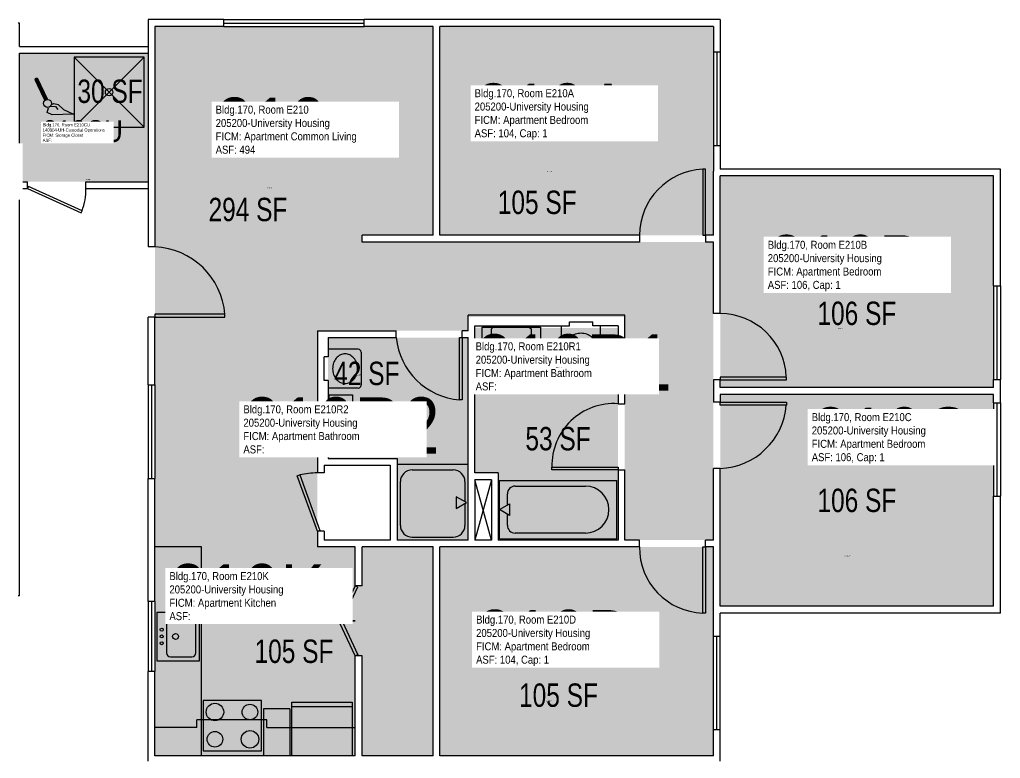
# Model space of a CAD drawing. Header units: inches. Extents: x -323 to 1242, y -1298 to 1967.
# Drawn here: x 438 to 942, y 1445 to 1825 of the extents above; entities that cross this region are included whole.
import ezdxf
from ezdxf.enums import TextEntityAlignment as Align

# ---------------------------------------------------------------- set-up
doc = ezdxf.new("R2010")
doc.units = ezdxf.units.IN
doc.header["$LTSCALE"] = 10
doc.header["$MEASUREMENT"] = 0
doc.layers.get('0').update_dxf_attribs({"linetype": 'CONTINUOUS'})
for name, color, linetype in [('A-DOOR', 2, 'CONTINUOUS'), ('A-FLOR', 3, 'CONTINUOUS'), ('A-GLAZ', 1, 'CONTINUOUS'), ('A-IDEN-ICON', 4, 'CONTINUOUS'), ('A-IDEN-RNUM', 7, 'CONTINUOUS'), ('A-IDEN-SNUM', 4, 'CONTINUOUS'), ('A-IDEN-VNUM', 4, 'CONTINUOUS'), ('A-WALL', 5, 'CONTINUOUS'), ('AREA-TEXT', 3, 'CONTINUOUS'), ('P-SANR-FIXT', 2, 'CONTINUOUS'), ('Rooms-Category-Color', 7, 'CONTINUOUS'), ('Rooms-College-Color', 7, 'CONTINUOUS'), ('Rooms-Department-Color', 7, 'CONTINUOUS'), ('Rooms-Division-Color', 7, 'CONTINUOUS'), ('Rooms-Information', 7, 'CONTINUOUS')]:
    doc.layers.add(name, color=color, linetype=linetype)
doc.styles.add('CP_AREA', font='arial.ttf', dxfattribs={"height": 15})
doc.styles.add('CP_ROOMSNUMBER', font='arial.ttf', dxfattribs={"height": 1})
doc.styles.add('CP_ROOMVNUMBER', font='arial.ttf', dxfattribs={"width": 0.85, "height": 0.075})

# ---------------------------------------------------------------- blocks, each defined once
blk = doc.blocks.new('CPCUST')
at = {"color": 0, "linetype": 'ByBlock'}
for p, q in [((0.0297, -0.0341), (0.0376, -0.0302)), ((0.0376, -0.0302), (0.0533, -0.0324)), ((0.0533, -0.0324), (0.0745, -0.0479)), ((0.0171, -0.0639), (0.02, -0.0466)), ((0.0358, -0.0705), (0.0171, -0.0639)), ((0.0262, -0.0408), (0.0446, -0.0406)), ((0.1117, -0.0625), (0.0358, -0.0705)), ((0.0446, -0.0406), (0.0543, -0.0505)), ((0.0745, -0.0479), (0.1117, -0.0625))]:
    blk.add_line(p, q, dxfattribs=at)
at = {"color": 0, "linetype": 'ByBlock', "const_width": 0.0075}
blk.add_lwpolyline([(-0.0332, 0.0481, 1), (-0.0268, 0.0519, 1)], format="xyb", close=True, dxfattribs=at)
at = {"color": 0, "linetype": 'ByBlock', "const_width": 0.015}
blk.add_lwpolyline([(-0.03, 0.05), (0.01, -0.0193)], dxfattribs=at)
at = {"color": 0, "linetype": 'ByBlock'}
blk.add_circle((0.0158, -0.0313), 0.0141, dxfattribs=at)

msp = doc.modelspace()

# ---------------------------------------------------------------- hatches: boundary and pattern name
at = {"layer": 'Rooms-Category-Color', "true_color": 0x728ef3}
for points in [[(794.53, 1557.5), (794.53, 1710.5), (614.03, 1710.5), (614.03, 1714), (650.53, 1714), (650.52, 1821.25), (507.53, 1821.25), (507.53, 1554), (591.03, 1554), (591.03, 1665), (668.53, 1665), (668.53, 1672), (749.02, 1672), (749.03, 1557.5)], [(654.03, 1714), (654.03, 1821.25), (794.53, 1821.25), (794.53, 1714)], [(504.03, 1741.49), (438.04, 1741.49), (438.04, 1807.49), (504.03, 1807.49)], [(798.03, 1744.5), (798.03, 1635.75), (938.53, 1635.75), (938.53, 1744.5)], [(745.53, 1557.5), (745.53, 1666.38), (672.02, 1666.5), (672.03, 1592), (684.03, 1592), (684.03, 1557.5)], [(668.53, 1557.5), (668.53, 1661.5), (596.53, 1661.5), (596.53, 1599.37), (632.03, 1599.37), (632.03, 1557.5)], [(798.03, 1632.25), (798.03, 1523.5), (938.53, 1523.5), (938.53, 1632.25)], [(650.53, 1446.75), (650.52, 1554), (614.03, 1554), (614.03, 1534), (610.53, 1534), (610.53, 1554), (507.53, 1554), (507.53, 1446.75), (610.52, 1446.75), (610.52, 1498), (614.03, 1498), (614.03, 1446.75)], [(794.53, 1554), (794.53, 1446.75), (654.03, 1446.75), (654.03, 1554)]]:
    msp.add_hatch(color=171, dxfattribs=at).paths.add_polyline_path(points)
at = {"layer": 'Rooms-College-Color', "true_color": 0xadadad}
for points in [[(794.53, 1557.5), (794.53, 1710.5), (614.03, 1710.5), (614.03, 1714), (650.53, 1714), (650.52, 1821.25), (507.53, 1821.25), (507.53, 1554), (591.03, 1554), (591.03, 1665), (668.53, 1665), (668.53, 1672), (749.02, 1672), (749.03, 1557.5)], [(654.03, 1714), (654.03, 1821.25), (794.53, 1821.25), (794.53, 1714)], [(504.03, 1741.49), (438.04, 1741.49), (438.04, 1807.49), (504.03, 1807.49)], [(798.03, 1744.5), (798.03, 1635.75), (938.53, 1635.75), (938.53, 1744.5)], [(745.53, 1557.5), (745.53, 1666.38), (672.02, 1666.5), (672.03, 1592), (684.03, 1592), (684.03, 1557.5)], [(668.53, 1557.5), (668.53, 1661.5), (596.53, 1661.5), (596.53, 1599.37), (632.03, 1599.37), (632.03, 1557.5)], [(798.03, 1632.25), (798.03, 1523.5), (938.53, 1523.5), (938.53, 1632.25)], [(650.53, 1446.75), (650.52, 1554), (614.03, 1554), (614.03, 1534), (610.53, 1534), (610.53, 1554), (507.53, 1554), (507.53, 1446.75), (610.52, 1446.75), (610.52, 1498), (614.03, 1498), (614.03, 1446.75)], [(794.53, 1554), (794.53, 1446.75), (654.03, 1446.75), (654.03, 1554)]]:
    msp.add_hatch(color=253, dxfattribs=at).paths.add_polyline_path(points)
at = {"layer": 'Rooms-Department-Color', "true_color": 0x604aed}
for points in [[(794.53, 1557.5), (794.53, 1710.5), (614.03, 1710.5), (614.03, 1714), (650.53, 1714), (650.52, 1821.25), (507.53, 1821.25), (507.53, 1554), (591.03, 1554), (591.03, 1665), (668.53, 1665), (668.53, 1672), (749.02, 1672), (749.03, 1557.5)], [(654.03, 1714), (654.03, 1821.25), (794.53, 1821.25), (794.53, 1714)], [(504.03, 1741.49), (438.04, 1741.49), (438.04, 1807.49), (504.03, 1807.49)], [(798.03, 1744.5), (798.03, 1635.75), (938.53, 1635.75), (938.53, 1744.5)], [(745.53, 1557.5), (745.53, 1666.38), (672.02, 1666.5), (672.03, 1592), (684.03, 1592), (684.03, 1557.5)], [(668.53, 1557.5), (668.53, 1661.5), (596.53, 1661.5), (596.53, 1599.37), (632.03, 1599.37), (632.03, 1557.5)], [(798.03, 1632.25), (798.03, 1523.5), (938.53, 1523.5), (938.53, 1632.25)], [(650.53, 1446.75), (650.52, 1554), (614.03, 1554), (614.03, 1534), (610.53, 1534), (610.53, 1554), (507.53, 1554), (507.53, 1446.75), (610.52, 1446.75), (610.52, 1498), (614.03, 1498), (614.03, 1446.75)], [(794.53, 1554), (794.53, 1446.75), (654.03, 1446.75), (654.03, 1554)]]:
    msp.add_hatch(color=173, dxfattribs=at).paths.add_polyline_path(points)
at = {"layer": 'Rooms-Division-Color', "true_color": 0x604aed}
for points in [[(794.53, 1557.5), (794.53, 1710.5), (614.03, 1710.5), (614.03, 1714), (650.53, 1714), (650.52, 1821.25), (507.53, 1821.25), (507.53, 1554), (591.03, 1554), (591.03, 1665), (668.53, 1665), (668.53, 1672), (749.02, 1672), (749.03, 1557.5)], [(654.03, 1714), (654.03, 1821.25), (794.53, 1821.25), (794.53, 1714)], [(504.03, 1741.49), (438.04, 1741.49), (438.04, 1807.49), (504.03, 1807.49)], [(798.03, 1744.5), (798.03, 1635.75), (938.53, 1635.75), (938.53, 1744.5)], [(745.53, 1557.5), (745.53, 1666.38), (672.02, 1666.5), (672.03, 1592), (684.03, 1592), (684.03, 1557.5)], [(668.53, 1557.5), (668.53, 1661.5), (596.53, 1661.5), (596.53, 1599.37), (632.03, 1599.37), (632.03, 1557.5)], [(798.03, 1632.25), (798.03, 1523.5), (938.53, 1523.5), (938.53, 1632.25)], [(650.53, 1446.75), (650.52, 1554), (614.03, 1554), (614.03, 1534), (610.53, 1534), (610.53, 1554), (507.53, 1554), (507.53, 1446.75), (610.52, 1446.75), (610.52, 1498), (614.03, 1498), (614.03, 1446.75)], [(794.53, 1554), (794.53, 1446.75), (654.03, 1446.75), (654.03, 1554)]]:
    msp.add_hatch(color=173, dxfattribs=at).paths.add_polyline_path(points)

# ---------------------------------------------------------------- linework, layer by layer
at = {"layer": 'A-DOOR'}
for p, q in [((789.11, 1748), (789.11, 1714)), ((790.53, 1748), (789.11, 1748)), ((790.53, 1714), (790.53, 1748)), ((442.56, 1739.13), (442.03, 1737.99)), ((470.09, 1726.6), (442.56, 1739.13)), ((442.03, 1737.99), (469.57, 1725.46)), ((469.57, 1725.46), (470.09, 1726.6)), ((789.11, 1714), (790.53, 1714)), ((543.53, 1673.42), (507.53, 1673.42)), ((507.53, 1673.42), (507.53, 1672)), ((543.53, 1672), (543.53, 1673.42)), ((507.53, 1672), (543.53, 1672)), ((664.11, 1629.5), (664.11, 1661.5)), ((664.11, 1661.5), (665.53, 1661.5)), ((665.53, 1661.5), (665.53, 1629.5)), ((832.03, 1641.17), (798.03, 1641.17)), ((798.03, 1641.17), (798.03, 1639.75)), ((798.03, 1639.75), (832.03, 1639.75)), ((832.03, 1639.75), (832.03, 1641.17)), ((665.53, 1629.5), (664.11, 1629.5)), ((798.03, 1628.25), (832.03, 1628.25)), ((798.03, 1626.83), (798.03, 1628.25)), ((832.03, 1628.25), (832.03, 1626.83)), ((832.03, 1626.83), (798.03, 1626.83)), ((711.53, 1594.92), (745.53, 1594.92)), ((711.53, 1593.5), (711.53, 1594.92)), ((745.53, 1593.5), (711.53, 1593.5)), ((745.53, 1594.92), (745.53, 1593.5)), ((580.73, 1590.48), (582.05, 1590.96)), ((591.03, 1562), (580.73, 1590.48)), ((582.05, 1590.96), (592.35, 1562.48)), ((592.35, 1562.48), (591.03, 1562)), ((789.11, 1520), (789.11, 1554)), ((789.11, 1554), (790.53, 1554)), ((790.53, 1554), (790.53, 1520)), ((610.53, 1534), (602.65, 1517.15)), ((603.93, 1516.55), (611.81, 1533.4)), ((611.81, 1533.4), (610.53, 1534)), ((602.65, 1517.15), (603.93, 1516.55)), ((790.53, 1520), (789.11, 1520)), ((602.65, 1514.85), (603.93, 1515.45)), ((610.53, 1498), (602.65, 1514.85)), ((603.93, 1515.45), (611.81, 1498.6)), ((611.81, 1498.6), (610.53, 1498))]:
    msp.add_line(p, q, dxfattribs=at)
for centre, radius, start, end in [((790.91, 1713.66), 34.38, 92.9962, 179.4415), ((442.96, 1737.1), 29.09, 338.8508, 1.7521), ((506.05, 1670.43), 37.6, 4.5519, 87.7477), ((798.07, 1639.77), 33.98, 2.3551, 90.0827), ((666.91, 1664.94), 35.55, 185.5522, 265.4828), ((743.4, 1595.69), 31.88, 86.1792, 181.3831), ((796.71, 1629.66), 35.43, 272.1346, 355.4277), ((591.95, 1545.46), 46.56, 91.1366, 102.2697), ((790.29, 1553.74), 33.77, 179.5672, 267.995), ((609.36, 1541.67), 25.7, 257.7951, 272.6003), ((609.36, 1490.33), 25.7, 87.3997, 102.2049)]:
    msp.add_arc(centre, radius, start, end, dxfattribs=at)
at = {"layer": 'A-FLOR'}
for p, q in [((680.53, 1588.5), (672.03, 1557.5)), ((680.53, 1557.49), (672.03, 1588.5))]:
    msp.add_line(p, q, dxfattribs=at)
at = {"layer": 'A-GLAZ'}
for p, q in [((543.03, 1824.75), (615.03, 1824.75)), ((543.03, 1823), (615.03, 1823)), ((543.03, 1821.25), (615.03, 1821.25)), ((794.53, 1808), (794.53, 1760)), ((796.28, 1808), (796.28, 1760)), ((798.03, 1808), (798.03, 1760)), ((938.53, 1688), (938.53, 1640)), ((940.28, 1688), (940.28, 1640)), ((942.03, 1688), (942.03, 1640)), ((504.03, 1637.12), (504.03, 1589.12)), ((505.78, 1637.12), (505.78, 1589.12)), ((507.53, 1637.12), (507.53, 1589.12)), ((938.53, 1628), (938.53, 1580)), ((940.28, 1628), (940.28, 1580)), ((942.03, 1628), (942.03, 1580)), ((504.03, 1526), (504.03, 1490)), ((505.78, 1526), (505.78, 1490)), ((507.53, 1526), (507.53, 1490)), ((794.53, 1460), (794.53, 1508)), ((796.28, 1460), (796.28, 1508)), ((798.03, 1460), (798.03, 1508))]:
    msp.add_line(p, q, dxfattribs=at)
at = {"layer": 'A-WALL'}
for p, q in [((543.03, 1824.75), (504.03, 1824.75)), ((504.03, 1824.75), (504.03, 1708)), ((543.03, 1821.25), (543.03, 1824.75)), ((798.03, 1824.75), (615.03, 1824.75)), ((615.03, 1821.25), (615.03, 1824.75)), ((798.03, 1824.75), (798.03, 1808)), ((438.04, 1822.99), (437.29, 1822.99)), ((438.04, 1810.99), (438.04, 1822.99)), ((543.03, 1821.25), (507.53, 1821.25)), ((507.53, 1821.25), (507.53, 1708)), ((650.53, 1821.25), (615.03, 1821.25)), ((650.53, 1714), (650.53, 1821.25)), ((794.53, 1821.25), (654.03, 1821.25)), ((654.03, 1714), (654.03, 1821.25)), ((794.53, 1821.25), (794.53, 1808)), ((438.04, 1810.99), (504.03, 1810.99)), ((438.04, 1807.49), (504.03, 1807.49)), ((438.04, 1741.49), (438.04, 1807.49)), ((798.03, 1808), (794.53, 1808)), ((794.53, 1760), (794.53, 1747)), ((798.03, 1760), (794.53, 1760)), ((798.03, 1760), (798.03, 1748)), ((794.53, 1714), (794.53, 1747)), ((942.03, 1748), (798.03, 1748)), ((938.53, 1744.5), (798.03, 1744.5)), ((798.03, 1673.75), (798.03, 1744.5)), ((938.53, 1688), (938.53, 1744.5)), ((942.03, 1688), (942.03, 1748)), ((438.04, 1741.49), (442.03, 1741.49)), ((442.03, 1737.99), (442.03, 1741.49)), ((472.03, 1737.99), (472.03, 1741.49)), ((472.03, 1741.49), (504.03, 1741.49)), ((438.03, 1528.99), (438.04, 1737.99)), ((438.04, 1737.99), (442.03, 1737.99)), ((472.03, 1737.99), (504.03, 1737.99)), ((650.53, 1714), (614.03, 1714)), ((614.03, 1710.5), (614.03, 1714)), ((756.53, 1714), (654.03, 1714)), ((756.53, 1714), (756.53, 1710.5)), ((794.53, 1714), (790.53, 1714)), ((790.53, 1714), (790.53, 1710.5)), ((756.53, 1710.5), (614.03, 1710.5)), ((794.53, 1710.5), (790.53, 1710.5)), ((794.53, 1673.75), (794.53, 1710.5)), ((507.53, 1708), (504.03, 1708)), ((938.53, 1688), (942.03, 1688)), ((798.03, 1673.75), (794.53, 1673.75)), ((507.53, 1672), (504.03, 1672)), ((504.03, 1637.12), (504.03, 1672)), ((507.53, 1637.12), (507.53, 1672)), ((668.53, 1665), (668.53, 1673)), ((749.03, 1673), (668.53, 1673)), ((720.53, 1667.5), (720.53, 1669.5)), ((720.53, 1669.5), (732.53, 1669.5)), ((732.53, 1667.5), (732.53, 1669.5)), ((749.03, 1627.5), (749.03, 1673)), ((591.03, 1665), (591.03, 1592)), ((591.03, 1665), (631.53, 1665)), ((631.53, 1661.5), (631.53, 1665)), ((668.53, 1665), (665.53, 1665)), ((665.53, 1661.5), (665.53, 1665)), ((672.03, 1667.5), (720.53, 1667.5)), ((672.03, 1592), (672.03, 1667.5)), ((745.53, 1667.5), (732.53, 1667.5)), ((745.53, 1667.5), (745.53, 1627.5)), ((596.53, 1661.5), (596.53, 1651.5)), ((596.53, 1661.5), (631.53, 1661.5)), ((665.53, 1661.5), (668.53, 1661.5)), ((668.53, 1557.5), (668.53, 1661.5)), ((596.53, 1651.5), (594.53, 1651.5)), ((594.53, 1639.5), (594.53, 1651.5)), ((596.53, 1639.5), (594.53, 1639.5)), ((596.53, 1639.5), (596.53, 1599.37)), ((798.03, 1639.75), (794.53, 1639.75)), ((794.53, 1639.75), (794.53, 1628.25)), ((798.03, 1635.75), (798.03, 1639.75)), ((938.53, 1635.75), (938.53, 1640)), ((938.53, 1640), (942.03, 1640)), ((942.03, 1628), (942.03, 1640)), ((504.03, 1637.12), (507.53, 1637.12)), ((938.53, 1635.75), (798.03, 1635.75)), ((798.03, 1628.25), (794.53, 1628.25)), ((798.03, 1632.25), (798.03, 1628.25)), ((938.53, 1632.25), (798.03, 1632.25)), ((938.53, 1628), (938.53, 1632.25)), ((938.53, 1628), (942.03, 1628)), ((745.53, 1627.5), (749.03, 1627.5)), ((596.53, 1599.37), (632.03, 1599.37)), ((632.03, 1599.37), (632.03, 1557.5)), ((594.53, 1595.87), (594.53, 1592)), ((594.53, 1595.87), (628.53, 1595.87)), ((628.53, 1595.87), (628.53, 1557.5)), ((745.53, 1593.5), (749.03, 1593.5)), ((745.53, 1593.5), (745.53, 1557.5)), ((749.03, 1557.5), (749.03, 1593.5)), ((798.03, 1594.25), (794.53, 1594.25)), ((794.53, 1557.5), (794.53, 1594.25)), ((798.03, 1523.5), (798.03, 1594.25)), ((504.03, 1589.12), (507.53, 1589.12)), ((504.03, 1526), (504.03, 1589.12)), ((507.53, 1554), (507.53, 1589.12)), ((594.53, 1592), (591.03, 1592)), ((684.03, 1592), (672.03, 1592)), ((680.53, 1588.5), (672.03, 1588.5)), ((672.03, 1588.5), (672.03, 1557.5)), ((680.53, 1588.5), (680.53, 1557.5)), ((684.03, 1592), (684.03, 1557.5)), ((938.53, 1523.5), (938.53, 1580)), ((938.53, 1580), (942.03, 1580)), ((942.03, 1520), (942.03, 1580)), ((591.03, 1562), (591.03, 1554)), ((594.53, 1562), (591.03, 1562)), ((594.53, 1562), (594.53, 1557.5)), ((628.53, 1557.5), (594.53, 1557.5)), ((668.53, 1557.5), (632.03, 1557.5)), ((680.53, 1557.5), (672.03, 1557.5)), ((745.53, 1557.5), (684.03, 1557.5)), ((756.53, 1557.5), (749.03, 1557.5)), ((756.53, 1554), (756.53, 1557.5)), ((790.53, 1554), (790.53, 1557.5)), ((794.53, 1557.5), (790.53, 1557.5)), ((509.53, 1554), (507.53, 1554)), ((507.53, 1526), (507.53, 1554)), ((610.53, 1554), (591.03, 1554)), ((610.53, 1534), (610.53, 1554)), ((650.53, 1554), (614.03, 1554)), ((614.03, 1534), (614.03, 1554)), ((650.53, 1446.75), (650.53, 1554)), ((654.03, 1446.75), (654.03, 1554)), ((756.53, 1554), (654.03, 1554)), ((794.53, 1554), (790.53, 1554)), ((794.53, 1519), (794.53, 1554)), ((614.03, 1534), (610.53, 1534)), ((437.28, 1528.99), (438.03, 1528.99)), ((507.53, 1526), (504.03, 1526)), ((938.53, 1523.5), (798.03, 1523.5)), ((794.53, 1508), (794.53, 1521)), ((798.03, 1508), (798.03, 1520)), ((942.03, 1520), (798.03, 1520)), ((798.03, 1508), (794.53, 1508)), ((614.03, 1498), (610.53, 1498)), ((610.53, 1446.75), (610.53, 1498)), ((614.03, 1446.75), (614.03, 1498)), ((507.53, 1490), (504.03, 1490)), ((504.03, 1444), (504.03, 1490)), ((507.53, 1446.75), (507.53, 1490)), ((798.03, 1460), (794.53, 1460)), ((794.53, 1446.75), (794.53, 1460)), ((798.03, 1444), (798.03, 1460)), ((610.53, 1446.75), (507.53, 1446.75)), ((650.53, 1446.75), (614.03, 1446.75)), ((794.53, 1446.75), (654.03, 1446.75))]:
    msp.add_line(p, q, dxfattribs=at)
at = {"layer": 'P-SANR-FIXT'}
for p, q in [((466.03, 1805.5), (502.03, 1769.5)), ((466.03, 1769.5), (502.03, 1805.5)), ((502.03, 1805.5), (466.03, 1805.5)), ((466.03, 1805.5), (466.03, 1769.5)), ((502.03, 1769.5), (502.03, 1805.5)), ((466.03, 1769.5), (502.03, 1769.5)), ((675.65, 1666.87), (705.65, 1666.87)), ((675.65, 1654.87), (675.65, 1666.87)), ((680.47, 1665.9), (681.44, 1666.87)), ((680.47, 1659.28), (680.47, 1665.9)), ((681.44, 1666.87), (699.87, 1666.87)), ((699.87, 1666.87), (700.84, 1665.9)), ((700.84, 1665.9), (700.84, 1659.11)), ((705.65, 1666.87), (705.65, 1654.87)), ((716.53, 1650.37), (716.53, 1667.5)), ((736.53, 1650.37), (736.53, 1667.5)), ((681.44, 1658.14), (680.58, 1659)), ((688.23, 1659.11), (684.83, 1658.14)), ((693.08, 1659.11), (688.23, 1659.11)), ((696.47, 1658.14), (693.08, 1659.11)), ((700.84, 1659.11), (699.98, 1658.26)), ((612.03, 1655.5), (596.53, 1655.5)), ((613.53, 1654), (613.53, 1637)), ((705.65, 1654.87), (675.65, 1654.87)), ((684.83, 1658.14), (681.44, 1658.14)), ((699.7, 1658.14), (696.47, 1658.14)), ((735.03, 1648.87), (718.03, 1648.87)), ((612.03, 1635.5), (596.53, 1635.5)), ((597.13, 1632), (609.13, 1632)), ((597.13, 1602), (597.13, 1632)), ((609.13, 1632), (609.13, 1602)), ((597.13, 1626.5), (598.13, 1627.5)), ((597.13, 1607.5), (597.13, 1626.5)), ((598.13, 1627.5), (605.13, 1627.5)), ((605.13, 1627.5), (606, 1626.62)), ((606.13, 1623), (605.13, 1619.5)), ((606.13, 1626.33), (606.13, 1623)), ((605.13, 1619.5), (605.13, 1614.56)), ((605.14, 1614.44), (606.13, 1611)), ((606.13, 1611), (606.13, 1607.5)), ((598.13, 1606.5), (597.13, 1607.5)), ((605.13, 1606.5), (598.13, 1606.5)), ((606.13, 1607.5), (605.13, 1606.5)), ((609.13, 1602), (597.13, 1602)), ((668.53, 1596.37), (632.03, 1596.37)), ((639.69, 1593.5), (660.86, 1593.5)), ((684.65, 1558.12), (684.65, 1588.12)), ((684.65, 1588.12), (744.9, 1588.12)), ((744.9, 1558.12), (744.9, 1588.12)), ((633.69, 1565), (633.69, 1587.5)), ((666.86, 1587.5), (666.86, 1577.19)), ((692.68, 1585.17), (728.83, 1585.17)), ((667.63, 1576.75), (662.43, 1579.75)), ((662.43, 1579.75), (662.43, 1573.75)), ((688.67, 1575.44), (688.67, 1581.16)), ((662.43, 1573.75), (667.63, 1576.75)), ((666.86, 1576.31), (666.86, 1565)), ((684.65, 1573.12), (689.85, 1576.12)), ((689.85, 1570.12), (684.65, 1573.12)), ((689.85, 1576.12), (689.85, 1570.12)), ((688.67, 1565.09), (688.67, 1570.81)), ((639.69, 1559), (660.86, 1559)), ((684.65, 1558.12), (744.9, 1558.12)), ((728.83, 1561.07), (692.68, 1561.07)), ((531.53, 1554), (507.53, 1554)), ((531.53, 1446.75), (531.53, 1554)), ((508.53, 1520.5), (508.53, 1495.5)), ((508.53, 1520.5), (530.53, 1520.5)), ((515.53, 1518.5), (526.53, 1518.5)), ((530.53, 1495.5), (530.53, 1520.5)), ((513.53, 1516.5), (513.53, 1499.5)), ((528.53, 1499.5), (528.53, 1516.5)), ((515.53, 1497.5), (526.53, 1497.5)), ((508.53, 1495.5), (530.53, 1495.5)), ((562.39, 1475.17), (532.39, 1475.17)), ((532.39, 1475.17), (532.39, 1449.17)), ((562.39, 1449.17), (562.39, 1475.17)), ((577.9, 1446.75), (577.9, 1474.25)), ((577.9, 1474.25), (608.9, 1474.25)), ((577.9, 1472), (608.9, 1472)), ((608.9, 1474.25), (608.9, 1446.75)), ((576.9, 1470.75), (563.39, 1470.75)), ((563.39, 1470.75), (563.39, 1446.75)), ((576.9, 1470.75), (576.9, 1446.75)), ((529.15, 1461.17), (529.15, 1465.17)), ((565.15, 1465.17), (529.15, 1465.17)), ((565.15, 1461.17), (565.15, 1465.17)), ((529.15, 1461.17), (507.53, 1461.17)), ((565.15, 1461.17), (610.53, 1461.17)), ((532.39, 1449.17), (562.39, 1449.17)), ((608.9, 1446.75), (577.9, 1446.75))]:
    msp.add_line(p, q, dxfattribs=at)
for centre, radius in [((484.03, 1787.5), 1.94), ((511.03, 1511.5), 0.791), ((511.03, 1508), 0.791), ((518.15, 1508), 1.5), ((511.03, 1504.5), 0.791), ((538.39, 1469.17), 4.5), ((556.39, 1469.17), 4), ((538.39, 1455.17), 4), ((556.39, 1455.17), 4.5)]:
    msp.add_circle(centre, radius, dxfattribs=at)
for centre, radius, start, end in [((726.53, 1654.67), 9, 90, 109.2294), ((726.53, 1654.67), 9, 70.7706, 90), ((680.87, 1659.28), 0.406, 180, 225), ((699.7, 1658.55), 0.406, 270, 315), ((724.35, 1657.27), 5.42, 153.8084, 180), ((725.4, 1656.76), 6.59, 130.1009, 153.8084), ((726.08, 1655.95), 7.65, 109.2294, 130.1009), ((726.97, 1655.95), 7.65, 49.8991, 70.7706), ((727.65, 1656.76), 6.59, 26.1916, 49.8991), ((728.71, 1657.27), 5.42, 0, 26.1916), ((612.03, 1654), 1.5, 0, 90), ((693.71, 1649.27), 9.96, 140.5275, 161.1646), ((692.52, 1650.25), 8.42, 116.7012, 140.5275), ((690.27, 1654.72), 3.41, 83.6716, 116.6954), ((691.03, 1654.72), 3.41, 63.3046, 96.3284), ((688.78, 1650.25), 8.42, 39.4725, 63.2988), ((687.59, 1649.27), 9.96, 18.8354, 39.4725), ((724.35, 1657.27), 5.42, 180, 206.1916), ((725.4, 1657.79), 6.59, 206.1916, 229.8991), ((727.65, 1657.79), 6.59, 310.1009, 333.8084), ((728.71, 1657.27), 5.42, 333.8084, 0), ((607.87, 1645.5), 9, 160.7706, 180), ((606.6, 1645.94), 7.65, 139.8991, 160.7706), ((605.79, 1646.63), 6.59, 116.1916, 139.8991), ((605.27, 1647.68), 5.42, 90, 116.1916), ((605.27, 1647.68), 5.42, 63.8084, 90), ((604.75, 1646.63), 6.59, 40.1009, 63.8084), ((603.94, 1645.94), 7.65, 19.2294, 40.1009), ((602.67, 1645.5), 9, 0, 19.2294), ((690.96, 1649.22), 7.33, 175.7984, 201.0383), ((689.85, 1649.75), 6.19, 153.7487, 179.9158), ((691.46, 1649.75), 6.19, 0.0842, 26.2513), ((690.34, 1649.22), 7.33, 338.9617, 4.2016), ((718.03, 1650.37), 1.5, 180, 270), ((726.08, 1658.6), 7.65, 229.8991, 250.7706), ((726.53, 1659.88), 9, 250.7706, 270), ((726.53, 1659.88), 9, 270, 289.2294), ((726.97, 1658.6), 7.65, 289.2294, 310.1009), ((735.03, 1650.37), 1.5, 270, 0), ((607.87, 1645.5), 9, 180, 199.2294), ((602.67, 1645.5), 9, 340.7706, 0), ((694.47, 1650.12), 10.93, 198.8354, 219.4725), ((692.52, 1648.52), 8.42, 219.4725, 243.2988), ((688.78, 1648.52), 8.42, 296.7012, 320.5275), ((686.84, 1650.12), 10.93, 320.5275, 341.1646), ((606.6, 1645.06), 7.65, 199.2294, 220.1009), ((605.79, 1644.37), 6.59, 220.1009, 243.8084), ((605.27, 1643.32), 5.42, 243.8084, 270), ((605.27, 1643.32), 5.42, 270, 296.1916), ((604.75, 1644.37), 6.59, 296.1916, 319.8991), ((603.94, 1645.06), 7.65, 319.8991, 340.7706), ((690.56, 1644.03), 3.53, 239.0753, 271.5381), ((690.75, 1644.03), 3.53, 268.4619, 300.9247), ((612.03, 1637), 1.5, 270, 0), ((605.71, 1626.33), 0.418, 0, 45), ((615.29, 1615.17), 9.33, 108.8354, 129.4725), ((615.89, 1613.42), 11.18, 90, 108.8354), ((615.89, 1613.42), 11.18, 71.1646, 90), ((616.49, 1615.17), 9.33, 50.5275, 71.1646), ((612.96, 1617), 6.3, 153.2988, 180), ((614.38, 1616.29), 7.89, 129.4725, 153.2988), ((617.41, 1616.29), 7.89, 26.7012, 50.5275), ((618.82, 1617), 6.3, 0, 26.7012), ((605.54, 1614.56), 0.418, 180, 195.9454), ((612.96, 1617), 6.3, 180, 206.7012), ((614.38, 1617.71), 7.89, 206.7012, 230.5275), ((617.41, 1617.71), 7.89, 309.4725, 333.2988), ((618.82, 1617), 6.3, 333.2988, 0), ((615.29, 1618.83), 9.33, 230.5275, 251.1646), ((615.89, 1620.58), 11.18, 251.1646, 270), ((616.45, 1617.93), 8.55, 266.2246, 288.8354), ((615.91, 1619.53), 10.24, 288.8354, 309.4725), ((639.69, 1587.5), 6, 90, 180), ((660.86, 1587.5), 6, 0, 90), ((692.68, 1581.16), 4.02, 90, 180), ((728.83, 1573.12), 12.05, 270, 90), ((639.69, 1565), 6, 180, 270), ((660.86, 1565), 6, 270, 0), ((692.68, 1565.09), 4.02, 180, 270), ((515.53, 1516.5), 2, 90, 180), ((526.53, 1516.5), 2, 0, 90), ((515.53, 1499.5), 2, 180, 270), ((526.53, 1499.5), 2, 270, 0)]:
    msp.add_arc(centre, radius, start, end, dxfattribs=at)

# ---------------------------------------------------------------- block references
at = {"layer": 'A-IDEN-ICON', "xscale": 143.9999999974375, "yscale": 143.9999999974375, "zscale": 143.9999999974375, "rotation": 355.4983470468134}
msp.add_blockref('CPCUST', (450.47, 1786.4), dxfattribs=at)

# ---------------------------------------------------------------- texts
at = {"layer": 'A-IDEN-RNUM', "style": 'CP_ROOMSNUMBER'}
for s, rotation, p in [('0210-A0', 1.1721, (708.68, 1746.48)), ('0210-CU', 359.8667, (471.88, 1742.54)), ('0210-00', 1.2048, (565.11, 1738.06)), ('0210-B0', 1.2048, (858.8, 1666.02)), ('0210-R1', 0.8656, (713.71, 1645.82)), ('0210-R2', 0.8656, (611.15, 1642.13)), ('0210-C0', 1.1721, (861.95, 1549.15)), ('0210-K0', 0.8656, (559.64, 1530.37)), ('0210-D0', 1.2048, (708.72, 1474.71))]:
    msp.add_text(s, height=0.36, rotation=rotation, dxfattribs=at).set_placement(p)
at = {"layer": 'A-IDEN-SNUM', "style": 'CP_ROOMSNUMBER'}
for s, rotation, p in [('1700E210A0', 1.1721, (708.68, 1746.48)), ('1700E210CU', 359.8667, (471.88, 1742.54)), ('1700E21000', 1.2048, (565.11, 1738.06)), ('1700E210B0', 1.2048, (858.8, 1666.02)), ('1700E210R1', 0.8656, (713.71, 1645.82)), ('1700E210R2', 0.8656, (611.15, 1642.13)), ('1700E210C0', 1.1721, (861.95, 1549.15)), ('1700E210K0', 0.8656, (559.64, 1530.37)), ('1700E210D0', 1.2048, (708.72, 1474.71))]:
    msp.add_text(s, height=0.36, rotation=rotation, dxfattribs=at).set_placement(p)
at = {"layer": 'A-IDEN-VNUM', "style": 'CP_ROOMVNUMBER', "width": 0.85}
for s, height, p in [('210A', 28.8, (671.86, 1763.09)), ('210', 28.8, (538.78, 1755.84)), ('210CU', 11.143, (449.89, 1761.94)), ('210B', 28.8, (822.5, 1685.24)), ('210R1', 28.8, (672.38, 1634.28)), ('210R2', 28.8, (553.02, 1601.92)), ('210C', 28.8, (845.08, 1596.75)), ('210K', 28.8, (515, 1516.3)), ('210D', 28.8, (672.62, 1492.76))]:
    msp.add_text(s, height=height, dxfattribs=at).set_placement(p)
at = {"layer": 'AREA-TEXT', "style": 'CP_AREA', "width": 0.75}
for s, p in [('30 SF', (484.51, 1787.97)), ('105 SF', (704.01, 1730.92)), ('294 SF', (555.37, 1727.25)), ('106 SF', (868.28, 1673.92)), ('42 SF', (616.45, 1643.08)), ('53 SF', (714.72, 1609.54)), ('106 SF', (868.28, 1577.87)), ('105 SF', (579.03, 1500.37)), ('105 SF', (714.94, 1477.84))]:
    msp.add_text(s, height=12, dxfattribs=at).set_placement(p, align=Align.MIDDLE_CENTER)

# ---------------------------------------------------------------- next in the draw order: texts
at = {"layer": 'Rooms-Information', "attachment_point": 7, "style": 'CP_ROOMVNUMBER', "bg_fill": 3, "box_fill_scale": 1.5, "bg_fill_color": 256, "bg_fill_true_color": 13158600, "bg_fill_transparency": 0}
for s, insert, char_height, width in [('Bldg.170, Room E210A^M^J205200-University Housing^M^JFICM: Apartment Bedroom^M^JASF: 104, Cap: 1', (671.86, 1763.09), 4.1143, 92.16), ('Bldg.170, Room E210^M^J205200-University Housing^M^JFICM: Apartment Common Living^M^JASF: 494', (538.78, 1755.84), 4.1143, 92.16), ('Bldg.170, Room E210CU^M^J140904-UH-Custodial Operations^M^JFICM: Storage Closet^M^JASF: ', (449.89, 1761.94), 1.5919, 35.6584), ('Bldg.170, Room E211D^M^J205200-University Housing^M^JFICM: Apartment Bedroom^M^JASF: 104, Cap: 1', (345.35, 1733.19), 4.1143, 92.16), ('Bldg.170, Room E210B^M^J205200-University Housing^M^JFICM: Apartment Bedroom^M^JASF: 106, Cap: 1', (822.5, 1685.24), 4.1143, 92.16), ('Bldg.170, Room E210R1^M^J205200-University Housing^M^JFICM: Apartment Bathroom^M^JASF: ', (672.38, 1634.28), 4.1143, 92.16), ('Bldg.170, Room E210R2^M^J205200-University Housing^M^JFICM: Apartment Bathroom^M^JASF: ', (553.02, 1601.92), 4.1143, 92.16), ('Bldg.170, Room E210C^M^J205200-University Housing^M^JFICM: Apartment Bedroom^M^JASF: 106, Cap: 1', (845.08, 1596.75), 4.1143, 92.16), ('Bldg.170, Room E210K^M^J205200-University Housing^M^JFICM: Apartment Kitchen^M^JASF: ', (515, 1516.3), 4.1143, 92.16), ('Bldg.170, Room E210D^M^J205200-University Housing^M^JFICM: Apartment Bedroom^M^JASF: 104, Cap: 1', (672.62, 1492.76), 4.1143, 92.16)]:
    msp.add_mtext(s, dxfattribs=dict(at, insert=insert, char_height=char_height, width=width))

doc.saveas('drawing.dxf')
